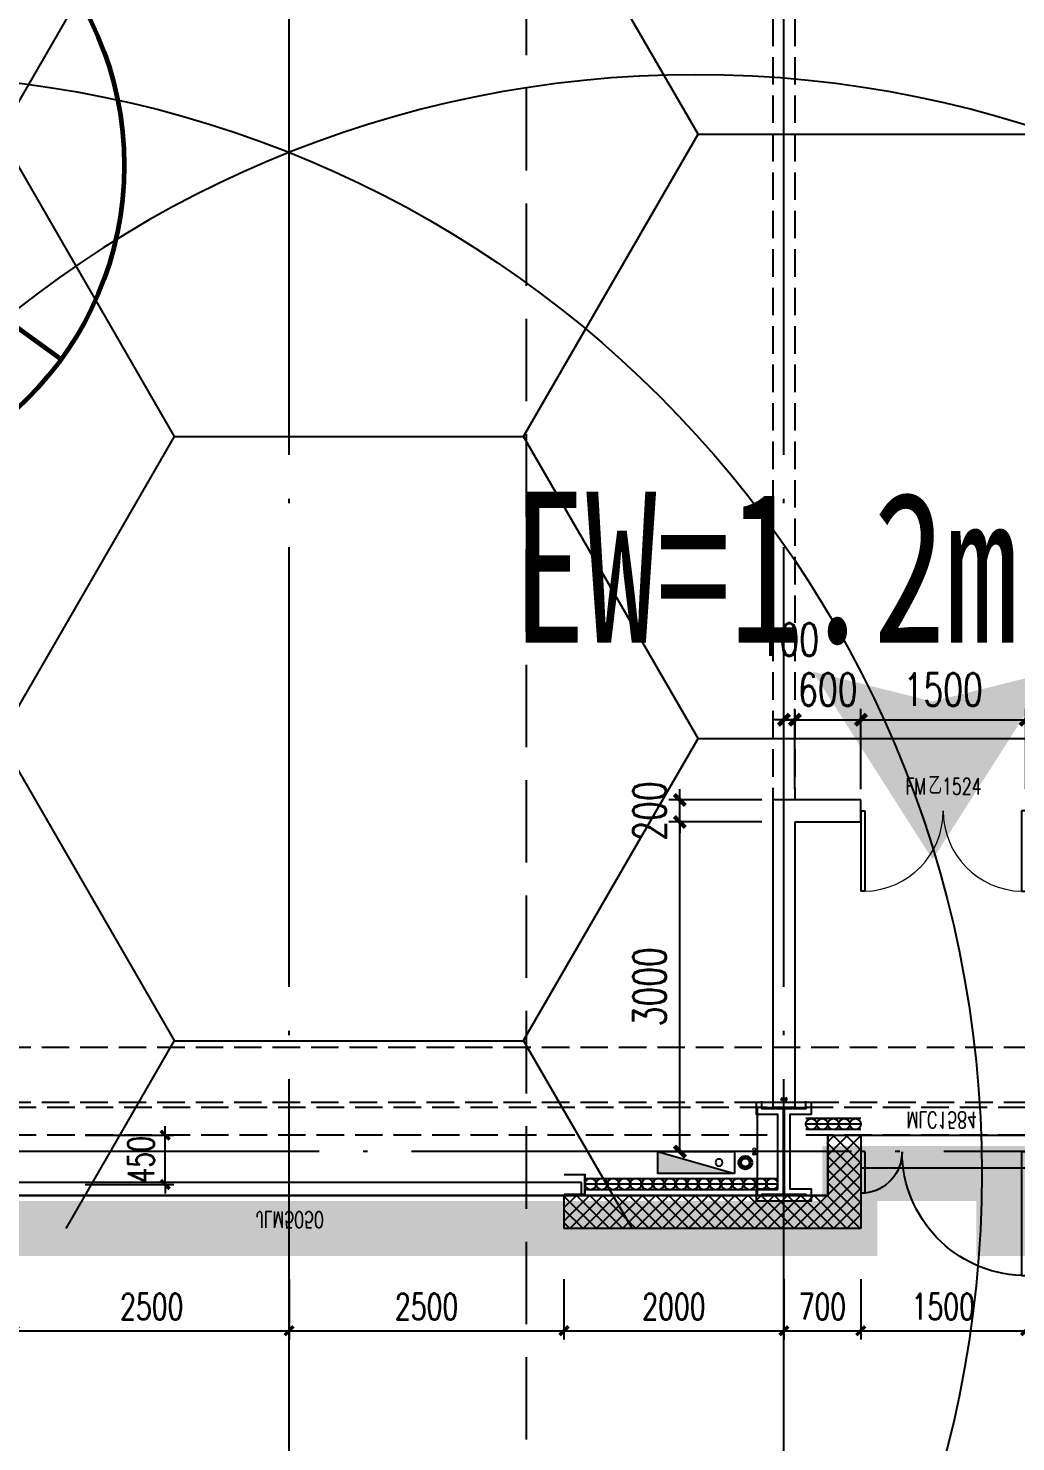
# Model space of a CAD drawing. Extents: x -821772 to -21949, y 506164 to 1049594.
# Drawn here: x -153727 to -144745, y 546279 to 559144 of the extents above; entities that cross this region are included whole.
import ezdxf
from ezdxf.xclip import XClip

# ---------------------------------------------------------------- set-up
doc = ezdxf.new("R2010")
doc.units = 0
doc.header["$LTSCALE"] = 1000
doc.header["$MEASUREMENT"] = 0
doc.header["$XCLIPFRAME"] = 2
for name, pattern in [('10平面20250807_t3$0$10平面$0$DASH', [0.35, 0.25, -0.1]), ('10平面20250807_t3$0$DASH', [0.35, 0.25, -0.1]), ('10平面20250807_t3$0$DOTE', [2.42, 2, -0.2, 0.02, -0.2]), ('DASH', [0.35, 0.25, -0.1])]:
    doc.linetypes.add(name, pattern=pattern)
doc.layers.get('Defpoints').update_dxf_attribs({"color": 210})
doc.layers.add('1-防火分区线', color=201, linetype='DASH', lineweight=50)
doc.layers.add('10平面20250807_t3$0$LG-ZF消防', color=1, linetype='Continuous', lineweight=60)
for name, color, linetype in [('10平面20250807_t3$0$10平面$0$WINDOW', 8, 'Continuous'), ('10平面20250807_t3$0$10平面$0$WINDOW_TEXT', 8, 'Continuous'), ('10平面20250807_t3$0$A-AXIS-DOTE', 8, '10平面20250807_t3$0$DOTE'), ('10平面20250807_t3$0$A-AXIS-DP', 8, 'Continuous'), ('10平面20250807_t3$0$A-HATCH-2', 8, 'Continuous'), ('10平面20250807_t3$0$A-HRAIL', 8, 'Continuous'), ('10平面20250807_t3$0$A-LIN-V', 8, 'Continuous'), ('10平面20250807_t3$0$A-SFCE', 8, 'Continuous'), ('10平面20250807_t3$0$A-WINDOW', 8, 'Continuous'), ('10平面20250807_t3$0$AS-COLN', 8, 'Continuous'), ('10平面20250807_t3$0$AS-WALL', 8, 'Continuous'), ('10平面20250807_t3$0$AS-结构边线层', 8, 'Continuous'), ('10平面20250807_t3$0$DIM_SYMB', 8, 'Continuous'), ('10平面20250807_t3$0$DOOR_FIRE_TEXT', 8, 'Continuous'), ('10平面20250807_t3$0$PUB_HATCH', 8, 'Continuous'), ('10平面20250807_t3$0$SB_ZF消火栓', 10, 'Continuous'), ('10平面20250807_t3$0$SB_ZF消火栓M', 10, 'Continuous'), ('PUB_HATCH', 8, 'Continuous'), ('SPACE', 7, 'Continuous'), ('指示', 1, 'Continuous')]:
    doc.layers.add(name, color=color, linetype=linetype)
doc.layers.add('10平面20250807_t3$0$A-加建区域', color=8, linetype='Continuous', plot=False)
doc.styles.add('10平面20250807_t3$0$10平面$0$_TCH_WINDOW', font='SIMPLEX', dxfattribs={"height": 3.5, "bigfont": 'GBCBIG'})
doc.styles.add('10平面20250807_t3$0$_TCH_DIM_T3', font='SIMPLEX', dxfattribs={"width": 0.705882, "bigfont": 'GBCBIG'})
doc.styles.add('10平面20250807_t3$0$_TCH_WINDOW', font='SIMPLEX', dxfattribs={"height": 3.5, "bigfont": 'GBCBIG'})
doc.styles.add('黑体', font='simhei.ttf', dxfattribs={"width": 0.7})
doc.dimstyles.new('10平面20250807_t3$0$_TCH_ARCH&&10', dxfattribs={"dimtxt": 29.75, "dimasz": 10, "dimexe": 10, "dimexo": 10, "dimgap": 12.625, "dimtad": 1, "dimdec": 0, "dimzin": 0, "dimdsep": 46, "dimtxsty": '10平面20250807_t3$0$_TCH_DIM_T3', "dimblk": '10平面20250807_t3$0$_ArchTick', "dimcen": 0.09, "dimclrt": 7, "dimazin": 2, "dimtfac": 1, "dimtdec": 0, "dimtix": 1, "dimtmove": 2, "dimatfit": 3, "dimfxl": 0, "dimtolj": 1, "dimtzin": 0, "dimarcsym": 0})
doc.dimstyles.new('10平面20250807_t3$0$_TCH_ARCH&&100', dxfattribs={"dimtxt": 297.5, "dimasz": 100, "dimexe": 100, "dimexo": 100, "dimgap": 126.25, "dimtad": 1, "dimdec": 0, "dimzin": 0, "dimdsep": 46, "dimtxsty": '10平面20250807_t3$0$_TCH_DIM_T3', "dimblk": '10平面20250807_t3$0$_ArchTick', "dimcen": 0.09, "dimclrt": 7, "dimazin": 2, "dimtfac": 1, "dimtdec": 0, "dimtix": 1, "dimtmove": 2, "dimatfit": 3, "dimfxl": 0, "dimtolj": 1, "dimtzin": 0, "dimarcsym": 0})
doc.dimstyles.new('10平面20250807_t3$0$_TCH_ARCH&&80', dxfattribs={"dimtxt": 238, "dimasz": 80, "dimexe": 80, "dimexo": 80, "dimgap": 101, "dimtad": 1, "dimdec": 0, "dimzin": 0, "dimdsep": 46, "dimtxsty": '10平面20250807_t3$0$_TCH_DIM_T3', "dimblk": '10平面20250807_t3$0$_ArchTick', "dimcen": 0.09, "dimclrt": 7, "dimazin": 2, "dimtfac": 1, "dimtdec": 0, "dimtix": 1, "dimtmove": 2, "dimatfit": 3, "dimfxl": 0, "dimtolj": 1, "dimtzin": 0, "dimarcsym": 0})
pattern_1 = [(45, (60, 0), (-60.000061, 60.000061), []), (135, (60, 0), (-60.000061, -60.000061), [])]

# ---------------------------------------------------------------- blocks, each defined once
blk = doc.blocks.new('指示')
at = {"layer": '指示'}
blk.add_hatch(color=8, dxfattribs=at).paths.add_polyline_path([(-248568, -61667), (-245540, -56919), (-242513, -61667), (-245540, -60909)])
at = {"layer": '指示', "color": 240, "const_width": 200}
blk.add_lwpolyline([(-248568, -61667), (-245540, -56919), (-242513, -61667), (-245540, -60909)], close=True, dxfattribs=at)
blk = doc.blocks.new('10平面20250807_t3$0$dote')
at = {"layer": '10平面20250807_t3$0$A-AXIS-DOTE', "ltscale": 2}
for p, q in [((69382.2, -264080), (69382.2, -167560.7)), ((73882.2, -264080), (73882.2, -167560.7)), ((98696.4, -255900), (-97273.6, -255900))]:
    blk.add_line(p, q, dxfattribs=at)
at = {"layer": '10平面20250807_t3$0$DIM_SYMB', "linetype": '10平面20250807_t3$0$DASH', "ltscale": 3}
blk.add_lwpolyline([(71542.3, -265870), (71542.3, -177720)], dxfattribs=at)
blk = doc.blocks.new('10平面20250807_t3$0$10平面$0$$DorLib2D$00000126')
at = {"color": 0, "linetype": 'Continuous'}
for p, q in [((-0.532, 0.5), (-0.532, 0.9)), ((0.532, 0.9), (0.532, 0.5))]:
    blk.add_line(p, q, dxfattribs=at)
at = {"color": 0, "linetype": '10平面20250807_t3$0$10平面$0$DASH'}
for p, q in [((-0.532, 0.9), (0.532, 0.9)), ((-0.532, 0.5), (0.532, 0.5))]:
    blk.add_line(p, q, dxfattribs=at)
blk = doc.blocks.new('10平面20250807_t3$0$DOOR2DLIB$SYSLIB$00000123')
at = {"color": 0}
for p, q in [((0.475, -0.0014), (0.475, 0.7521)), ((0.475, 0.7521), (0.5, 0.7521)), ((0.5, -0.0014), (0.5, 0.7521)), ((-0.5, 0), (-0.5, 0.252)), ((-0.475, 0.252), (-0.5, 0.252)), ((-0.475, 0), (-0.475, 0.252)), ((-0.475, 0), (-0.5, 0)), ((0.475, -0.0014), (0.5, -0.0014))]:
    blk.add_line(p, q, dxfattribs=at)
for centre, radius, start, end in [((0.5046, -0.0019), 0.7546, 92.24927, 179.72377), ((-0.5008, 0.0026), 0.2508, 359.78987, 84.09744)]:
    blk.add_arc(centre, radius, start, end, dxfattribs=at)
blk = doc.blocks.new('10平面20250807_t3$0$42343243')
at = {"layer": '10平面20250807_t3$0$PUB_HATCH'}
h = blk.add_hatch(dxfattribs=at)
h.set_pattern_fill('多孔材料', color=256, scale=30, style=0)
h.set_pattern_definition(pattern_1)
h.paths.add_polyline_path([(-146454, 1222870), (-146154, 1223170), (-148854, 1223170), (-148854, 1222870)])
h = blk.add_hatch(dxfattribs=at)
h.set_pattern_fill('多孔材料', color=256, scale=30, style=0)
h.set_pattern_definition(pattern_1)
h.paths.add_polyline_path([(-146454, 1222320), (-146154, 1222620), (-146154, 1223170), (-146454, 1222870)])
h = blk.add_hatch(dxfattribs=at)
h.set_pattern_fill('多孔材料', color=256, scale=30, style=0)
h.set_pattern_definition(pattern_1)
h.paths.add_polyline_path([(-146454, 1222320), (-146154, 1222320), (-146154, 1222620)])
at = {"layer": '10平面20250807_t3$0$10平面$0$WINDOW'}
blk.add_line((-144654, 1222620), (-146154, 1222620), dxfattribs=at)
at = {"layer": '10平面20250807_t3$0$AS-WALL'}
for p, q in [((-146154, 1223170), (-148854, 1223170)), ((-148854, 1222870), (-148854, 1223170)), ((-146154, 1222620), (-146154, 1223170)), ((-146454, 1222870), (-148854, 1222870)), ((-146454, 1222320), (-146454, 1222870)), ((-146154, 1222320), (-146154, 1222620)), ((-146454, 1222320), (-146154, 1222320))]:
    blk.add_line(p, q, dxfattribs=at)
at = {"layer": '10平面20250807_t3$0$10平面$0$WINDOW'}
ref = blk.add_blockref('10平面20250807_t3$0$DOOR2DLIB$SYSLIB$00000123', (-145404, 1222470), dxfattribs=dict(at, xscale=-1500, yscale=-1500, zscale=300, rotation=179.9999999999555))
ref.add_attrib('A', 'MLC1584', (-145737, 1222108), dxfattribs={"layer": '10平面20250807_t3$0$10平面$0$WINDOW_TEXT', "ltscale": 500, "height": 148.8, "rotation": 360, "style": '10平面20250807_t3$0$10平面$0$_TCH_WINDOW', "width": 0.705882})
ref = blk.add_blockref('10平面20250807_t3$0$10平面$0$$DorLib2D$00000126', (-151354, 1223020), dxfattribs=dict(at, xscale=5000, yscale=300, zscale=300, rotation=180))
ref.add_attrib('A', 'JLM5050', (-151655, 1223016), dxfattribs={"layer": '10平面20250807_t3$0$10平面$0$WINDOW_TEXT', "ltscale": 500, "height": 148.8, "style": '10平面20250807_t3$0$10平面$0$_TCH_WINDOW', "width": 0.705882})
blk = doc.blocks.new('10平面20250807_t3$0$43243')
at = {"layer": '10平面20250807_t3$0$AS-结构边线层'}
blk.add_lwpolyline([(-155994, 548520), (-146454, 548520), (-146454, 549070), (-144354, 549070), (-144354, 548520), (-128354, 548520), (-128354, 548810), (-128054, 548810), (-128054, 561350), (-131054, 561350), (-131054, 565490), (-128054, 565490), (-128054, 594490), (-131055, 594490), (-131055, 601390), (-128054, 601390), (-128054, 621120), (-128354, 621120), (-144354, 621120), (-144354, 620570), (-146454, 620570), (-146454, 621120), (-155994, 621120)], dxfattribs=at)
blk = doc.blocks.new('10平面20250807_t3$0$_ArchTick')
at = {"color": 0, "linetype": 'ByBlock', "const_width": 0.4}
blk.add_lwpolyline([(-0.5, -0.5), (0.5, 0.5)], dxfattribs=at)
blk = doc.blocks.new('*D10478')
at = {"layer": '10平面20250807_t3$0$A-AXIS-DP', "color": 0, "lineweight": -2}
for p, q in [((-153210, 549070), (-152402, 549070)), ((-152482, 549070), (-152482, 549150)), ((-152482, 548620), (-152482, 549070)), ((-153210, 548620), (-152402, 548620)), ((-152482, 548620), (-152482, 548540))]:
    blk.add_line(p, q, dxfattribs=at)
at = {"layer": 'Defpoints', "color": 0}
for p in [(-153290, 549070), (-152482, 549070), (-153290, 548620)]:
    blk.add_point(p, dxfattribs=at)
at = {"layer": '10平面20250807_t3$0$A-AXIS-DP', "color": 0, "lineweight": -2, "xscale": 80, "yscale": 80, "zscale": 80}
for p, rotation in [((-152482, 549070), 270), ((-152482, 548620), 90)]:
    blk.add_blockref('10平面20250807_t3$0$_ArchTick', p, dxfattribs=dict(at, rotation=rotation))
at = {"layer": '10平面20250807_t3$0$A-AXIS-DP', "color": 7, "insert": (-152702, 548845), "char_height": 238, "attachment_point": 5, "rotation": 90, "style": '10平面20250807_t3$0$_TCH_DIM_T3'}
blk.add_mtext('\\A1;450', dxfattribs=at)
blk = doc.blocks.new('10平面20250807_t3$0$4324324')
at = {"layer": '10平面20250807_t3$0$A-HATCH-2', "linetype": '10平面20250807_t3$0$DASH'}
for p, q in [((-312854.2, 549870), (-138054.2, 549870)), ((-312854.2, 549370), (-138054.2, 549370))]:
    blk.add_line(p, q, dxfattribs=at)
blk = doc.blocks.new('10平面20250807_t3$0$w4324324')
at = {"layer": '10平面20250807_t3$0$A-HATCH-2', "lineweight": 60}
for q in [(-1694760, 686605), (-1697614, 684532), (-1691907, 684532), (-1696524, 681178), (-1692997, 681178)]:
    blk.add_line((-1694760, 683605), q, dxfattribs=at)
blk.add_circle((-1694760, 683605), 3000, dxfattribs=at)
blk = doc.blocks.new('10平面20250807_t3$0$342343')
at = {"layer": '10平面20250807_t3$0$A-LIN-V'}
blk.add_blockref('10平面20250807_t3$0$w4324324', (1030710, -44444), dxfattribs=at)
blk = doc.blocks.new('*D10492')
at = {"layer": '10平面20250807_t3$0$A-AXIS-DP', "color": 0, "lineweight": -2}
for p, q in [((-165054, 621030), (-165054, 621079)), ((-165054, 621069), (-164654, 621069)), ((-164654, 621030), (-164654, 621079))]:
    blk.add_line(p, q, dxfattribs=at)
at = {"layer": 'Defpoints', "color": 0}
for p in [(-165054, 621020), (-164654, 621069), (-164654, 621020)]:
    blk.add_point(p, dxfattribs=at)
at = {"layer": '10平面20250807_t3$0$A-AXIS-DP', "color": 0, "lineweight": -2, "xscale": 10, "yscale": 10, "zscale": 10, "rotation": 180}
blk.add_blockref('10平面20250807_t3$0$_ArchTick', (-165054, 621069), dxfattribs=at)
at = {"layer": '10平面20250807_t3$0$A-AXIS-DP', "color": 0, "lineweight": -2, "xscale": 10, "yscale": 10, "zscale": 10}
blk.add_blockref('10平面20250807_t3$0$_ArchTick', (-164654, 621069), dxfattribs=at)
at = {"layer": '10平面20250807_t3$0$A-AXIS-DP', "color": 7, "insert": (-164854, 621096), "char_height": 29.8, "attachment_point": 5, "style": '10平面20250807_t3$0$_TCH_DIM_T3'}
blk.add_mtext('\\A1;400', dxfattribs=at)
blk = doc.blocks.new('*D10493')
at = {"layer": '10平面20250807_t3$0$A-AXIS-DP', "color": 0, "lineweight": -2}
for p, q in [((-165064, 621020), (-165105, 621020)), ((-165095, 620220), (-165095, 621020)), ((-165064, 620220), (-165105, 620220))]:
    blk.add_line(p, q, dxfattribs=at)
at = {"layer": 'Defpoints', "color": 0}
for p in [(-165095, 621020), (-165054, 621020), (-165054, 620220)]:
    blk.add_point(p, dxfattribs=at)
at = {"layer": '10平面20250807_t3$0$A-AXIS-DP', "color": 0, "lineweight": -2, "xscale": 10, "yscale": 10, "zscale": 10}
for p, rotation in [((-165095, 621020), 90), ((-165095, 620220), 270)]:
    blk.add_blockref('10平面20250807_t3$0$_ArchTick', p, dxfattribs=dict(at, rotation=rotation))
at = {"layer": '10平面20250807_t3$0$A-AXIS-DP', "color": 7, "insert": (-165123, 620620), "char_height": 29.8, "attachment_point": 5, "rotation": 90, "style": '10平面20250807_t3$0$_TCH_DIM_T3'}
blk.add_mtext('\\A1;800', dxfattribs=at)
blk = doc.blocks.new('10平面20250807_t3$0$$DorLib2D$00000002')
for p, q in [((-0.5, 0), (-0.5, 0.4875)), ((-0.475, 0.4875), (-0.5, 0.4875)), ((-0.475, 0), (-0.475, 0.4875)), ((0.475, 0), (0.475, 0.4875)), ((0.475, 0.4875), (0.5, 0.4875)), ((0.5, 0), (0.5, 0.4875)), ((-0.5, 0), (-0.475, 0)), ((0.5, 0), (0.475, 0))]:
    blk.add_line(p, q)
at = {"lineweight": 13}
for centre, start, end in [((-0.4875, 0), 0, 88.53072), ((0.4875, 0), 91.46928, 180)]:
    blk.add_arc(centre, 0.4875, start, end, dxfattribs=at)
blk = doc.blocks.new('*D11054')
at = {"layer": '10平面20250807_t3$0$A-加建区域', "color": 0, "lineweight": -2}
for p, q in [((-146854, 552220), (-146854, 552950)), ((-146754, 552220), (-146754, 552950)), ((-146854, 552850), (-146954, 552850)), ((-146854, 552850), (-146754, 552850)), ((-146754, 552850), (-146654, 552850))]:
    blk.add_line(p, q, dxfattribs=at)
at = {"layer": 'Defpoints', "color": 0}
for p in [(-146754, 552850), (-146854, 552120), (-146754, 552120)]:
    blk.add_point(p, dxfattribs=at)
at = {"layer": '10平面20250807_t3$0$A-加建区域', "color": 0, "lineweight": -2, "xscale": 100, "yscale": 100, "zscale": 100}
blk.add_blockref('10平面20250807_t3$0$_ArchTick', (-146854, 552850), dxfattribs=at)
at = {"layer": '10平面20250807_t3$0$A-加建区域', "color": 0, "lineweight": -2, "xscale": 100, "yscale": 100, "zscale": 100, "rotation": 180}
blk.add_blockref('10平面20250807_t3$0$_ArchTick', (-146754, 552850), dxfattribs=at)
at = {"layer": '10平面20250807_t3$0$A-加建区域', "color": 7, "insert": (-146804, 553580), "char_height": 297.5, "attachment_point": 5, "style": '10平面20250807_t3$0$_TCH_DIM_T3'}
blk.add_mtext('\\A1;100', dxfattribs=at)
blk = doc.blocks.new('*D11055')
at = {"layer": '10平面20250807_t3$0$A-加建区域', "color": 0, "lineweight": -2}
for p, q in [((-146754, 552220), (-146754, 552950)), ((-146154, 552220), (-146154, 552950)), ((-146754, 552850), (-146854, 552850)), ((-146754, 552850), (-146154, 552850)), ((-146154, 552850), (-146054, 552850))]:
    blk.add_line(p, q, dxfattribs=at)
at = {"layer": 'Defpoints', "color": 0}
for p in [(-146154, 552850), (-146754, 552120), (-146154, 552120)]:
    blk.add_point(p, dxfattribs=at)
at = {"layer": '10平面20250807_t3$0$A-加建区域', "color": 0, "lineweight": -2, "xscale": 100, "yscale": 100, "zscale": 100}
blk.add_blockref('10平面20250807_t3$0$_ArchTick', (-146754, 552850), dxfattribs=at)
at = {"layer": '10平面20250807_t3$0$A-加建区域', "color": 0, "lineweight": -2, "xscale": 100, "yscale": 100, "zscale": 100, "rotation": 180}
blk.add_blockref('10平面20250807_t3$0$_ArchTick', (-146154, 552850), dxfattribs=at)
at = {"layer": '10平面20250807_t3$0$A-加建区域', "color": 7, "insert": (-146454, 553125), "char_height": 297.5, "attachment_point": 5, "style": '10平面20250807_t3$0$_TCH_DIM_T3'}
blk.add_mtext('\\A1;600', dxfattribs=at)
blk = doc.blocks.new('*D11056')
at = {"layer": '10平面20250807_t3$0$A-加建区域', "color": 0, "lineweight": -2}
for p, q in [((-146154, 552220), (-146154, 552950)), ((-144654, 552220), (-144654, 552950)), ((-146154, 552850), (-144654, 552850))]:
    blk.add_line(p, q, dxfattribs=at)
at = {"layer": 'Defpoints', "color": 0}
for p in [(-144654, 552850), (-146154, 552120), (-144654, 552120)]:
    blk.add_point(p, dxfattribs=at)
at = {"layer": '10平面20250807_t3$0$A-加建区域', "color": 0, "lineweight": -2, "xscale": 100, "yscale": 100, "zscale": 100, "rotation": 180}
blk.add_blockref('10平面20250807_t3$0$_ArchTick', (-146154, 552850), dxfattribs=at)
at = {"layer": '10平面20250807_t3$0$A-加建区域', "color": 0, "lineweight": -2, "xscale": 100, "yscale": 100, "zscale": 100}
blk.add_blockref('10平面20250807_t3$0$_ArchTick', (-144654, 552850), dxfattribs=at)
at = {"layer": '10平面20250807_t3$0$A-加建区域', "color": 7, "insert": (-145404, 553125), "char_height": 297.5, "attachment_point": 5, "style": '10平面20250807_t3$0$_TCH_DIM_T3'}
blk.add_mtext('\\A1;1500', dxfattribs=at)
blk = doc.blocks.new('*D11060')
at = {"layer": '10平面20250807_t3$0$A-加建区域', "color": 0, "lineweight": -2}
for p, q in [((-147054, 551920), (-147900, 551920)), ((-147800, 548920), (-147800, 551920)), ((-147054, 548920), (-147900, 548920))]:
    blk.add_line(p, q, dxfattribs=at)
at = {"layer": 'Defpoints', "color": 0}
for p in [(-147800, 551920), (-146954, 551920), (-146954, 548920)]:
    blk.add_point(p, dxfattribs=at)
at = {"layer": '10平面20250807_t3$0$A-加建区域', "color": 0, "lineweight": -2, "xscale": 100, "yscale": 100, "zscale": 100}
for p, rotation in [((-147800, 551920), 90), ((-147800, 548920), 270)]:
    blk.add_blockref('10平面20250807_t3$0$_ArchTick', p, dxfattribs=dict(at, rotation=rotation))
at = {"layer": '10平面20250807_t3$0$A-加建区域', "color": 7, "insert": (-148075, 550420), "char_height": 297.5, "attachment_point": 5, "rotation": 90, "style": '10平面20250807_t3$0$_TCH_DIM_T3'}
blk.add_mtext('\\A1;3000', dxfattribs=at)
blk = doc.blocks.new('*D11061')
at = {"layer": '10平面20250807_t3$0$A-加建区域', "color": 0, "lineweight": -2}
for p, q in [((-147800, 552120), (-147800, 552220)), ((-147054, 552120), (-147900, 552120)), ((-147800, 551920), (-147800, 552120)), ((-147054, 551920), (-147900, 551920)), ((-147800, 551920), (-147800, 551820))]:
    blk.add_line(p, q, dxfattribs=at)
at = {"layer": 'Defpoints', "color": 0}
for p in [(-147800, 552120), (-146954, 552120), (-146954, 551920)]:
    blk.add_point(p, dxfattribs=at)
at = {"layer": '10平面20250807_t3$0$A-加建区域', "color": 0, "lineweight": -2, "xscale": 100, "yscale": 100, "zscale": 100}
for p, rotation in [((-147800, 552120), 270), ((-147800, 551920), 90)]:
    blk.add_blockref('10平面20250807_t3$0$_ArchTick', p, dxfattribs=dict(at, rotation=rotation))
at = {"layer": '10平面20250807_t3$0$A-加建区域', "color": 7, "insert": (-148075, 552020), "char_height": 297.5, "attachment_point": 5, "rotation": 90, "style": '10平面20250807_t3$0$_TCH_DIM_T3'}
blk.add_mtext('\\A1;200', dxfattribs=at)
blk = doc.blocks.new('10平面20250807_t3$0$3333')
at = {"layer": '10平面20250807_t3$0$A-SFCE', "const_width": 20}
blk.add_lwpolyline([(-227064, 766320), (-227064, 766510), (-227244, 766510), (-227244, 766320)], dxfattribs=at)
blk = doc.blocks.new('10平面20250807_t3$0$99平面图例外参$0$$LinePat$圆环')
for points in [[(0, 150), (300, 150)], [(0, 0), (300, 0)], [(0, -150), (300, -150)]]:
    blk.add_lwpolyline(points)
at = {"color": 0}
blk.add_circle((150, 0), 150, dxfattribs=at)
blk = doc.blocks.new('10平面20250807_t3$0$34242343243')
at = {"layer": '10平面20250807_t3$0$A-HRAIL', "yscale": 0.3333333333333333, "zscale": 0.3333333333333333}
for p, xscale, rotation in [((-146554, 549170), 0.333332789980787, 180), ((-146454, 549170), 0.333332789980787, 180), ((-146354, 549170), 0.333332789980787, 180), ((-146254, 549170), 0.333332789980787, 180), ((-146154, 549170), 0.333332789980787, 180), ((-148665, 548626), -0.3444734679294839, 179.999999999795), ((-148562, 548626), -0.3444734679294839, 179.999999999795), ((-148458, 548626), -0.3444734679294839, 179.999999999795), ((-148355, 548626), -0.3444734679294839, 179.999999999795), ((-148252, 548626), -0.3444734679294839, 179.999999999795), ((-148148, 548626), -0.3444734679294839, 179.999999999795), ((-148045, 548626), -0.3444734679294839, 179.999999999795), ((-147942, 548626), -0.3444734679294839, 179.999999999795), ((-147838, 548626), -0.3444734679294839, 179.999999999795), ((-147735, 548626), -0.3444734679294839, 179.999999999795), ((-147632, 548626), -0.3444734679294839, 179.999999999795), ((-147528, 548626), -0.3444734679294839, 179.999999999795), ((-147425, 548626), -0.3444734679294839, 179.999999999795), ((-147322, 548626), -0.3444734679294839, 179.999999999795), ((-147218, 548626), -0.3444734679294839, 179.999999999795), ((-147115, 548626), -0.3444734679294839, 179.999999999795), ((-147012, 548626), -0.3444734679294839, 179.999999999795)]:
    blk.add_blockref('10平面20250807_t3$0$99平面图例外参$0$$LinePat$圆环', p, dxfattribs=dict(at, xscale=xscale, rotation=rotation))
at = {"layer": '10平面20250807_t3$0$A-SFCE', "rotation": 270}
blk.add_blockref('10平面20250807_t3$0$3333', (-915175, 321466), dxfattribs=at)
blk = doc.blocks.new('10平面20250807_t3$0$A$C5D961328')
at = {"layer": '10平面20250807_t3$0$SB_ZF消火栓'}
blk.add_hatch(color=256, dxfattribs=at).paths.add_polyline_path([(0, 40), (700, 40), (700, 240)])
at = {"layer": '10平面20250807_t3$0$A-LIN-V', "ltscale": 500}
blk.add_circle((350, 40), 10001, dxfattribs=at)
at = {"layer": '10平面20250807_t3$0$SB_ZF消火栓'}
for p, q in [((700, 240), (0, 240)), ((0, 240), (0, 40)), ((700, 240), (0, 40)), ((700, 240), (700, 40)), ((0, 40), (700, 40))]:
    blk.add_line(p, q, dxfattribs=at)
at = {"layer": '10平面20250807_t3$0$SB_ZF消火栓', "color": 1}
blk.add_circle((140, 140), 32.5, dxfattribs=at)
blk = doc.blocks.new('10平面20250807_t3$0$we42342343234')
at = {"layer": '10平面20250807_t3$0$LG-ZF消防'}
blk.add_circle((-147204, 548820), 50, dxfattribs=at)
at = {"layer": '10平面20250807_t3$0$SB_ZF消火栓M', "rotation": 90}
blk.add_blockref('10平面20250807_t3$0$A$C5D961328', (-138064, 566620), dxfattribs=at)
at = {"layer": '10平面20250807_t3$0$SB_ZF消火栓M'}
blk.add_blockref('10平面20250807_t3$0$A$C5D961328', (-155404, 548680), dxfattribs=at)
at = {"layer": '10平面20250807_t3$0$SB_ZF消火栓M', "xscale": -1}
blk.add_blockref('10平面20250807_t3$0$A$C5D961328', (-147304, 548680), dxfattribs=at)
blk = doc.blocks.new('10平面20250807_t3$0$234243242332')
at = {"layer": '10平面20250807_t3$0$SB_ZF消火栓'}
blk.add_blockref('10平面20250807_t3$0$we42342343234', (0, 0), dxfattribs=at)
blk = doc.blocks.new('*D12150')
at = {"layer": '10平面20250807_t3$0$A-AXIS-DP', "color": 0, "lineweight": -2}
for p, q in [((-153854, 547760), (-153854, 547210)), ((-151354, 547760), (-151354, 547210)), ((-153854, 547290), (-151354, 547290))]:
    blk.add_line(p, q, dxfattribs=at)
at = {"layer": 'Defpoints', "color": 0}
for p in [(-153854, 547840), (-151354, 547840), (-151354, 547290)]:
    blk.add_point(p, dxfattribs=at)
at = {"layer": '10平面20250807_t3$0$A-AXIS-DP', "color": 0, "lineweight": -2, "xscale": 80, "yscale": 80, "zscale": 80, "rotation": 180}
blk.add_blockref('10平面20250807_t3$0$_ArchTick', (-153854, 547290), dxfattribs=at)
at = {"layer": '10平面20250807_t3$0$A-AXIS-DP', "color": 0, "lineweight": -2, "xscale": 80, "yscale": 80, "zscale": 80}
blk.add_blockref('10平面20250807_t3$0$_ArchTick', (-151354, 547290), dxfattribs=at)
at = {"layer": '10平面20250807_t3$0$A-AXIS-DP', "color": 7, "insert": (-152604, 547510), "char_height": 238, "attachment_point": 5, "style": '10平面20250807_t3$0$_TCH_DIM_T3'}
blk.add_mtext('\\A1;2500', dxfattribs=at)
blk = doc.blocks.new('*D12151')
at = {"layer": '10平面20250807_t3$0$A-AXIS-DP', "color": 0, "lineweight": -2}
for p, q in [((-151354, 547760), (-151354, 547210)), ((-148854, 547760), (-148854, 547210)), ((-151354, 547290), (-148854, 547290))]:
    blk.add_line(p, q, dxfattribs=at)
at = {"layer": 'Defpoints', "color": 0}
for p in [(-151354, 547840), (-148854, 547840), (-148854, 547290)]:
    blk.add_point(p, dxfattribs=at)
at = {"layer": '10平面20250807_t3$0$A-AXIS-DP', "color": 0, "lineweight": -2, "xscale": 80, "yscale": 80, "zscale": 80, "rotation": 180}
blk.add_blockref('10平面20250807_t3$0$_ArchTick', (-151354, 547290), dxfattribs=at)
at = {"layer": '10平面20250807_t3$0$A-AXIS-DP', "color": 0, "lineweight": -2, "xscale": 80, "yscale": 80, "zscale": 80}
blk.add_blockref('10平面20250807_t3$0$_ArchTick', (-148854, 547290), dxfattribs=at)
at = {"layer": '10平面20250807_t3$0$A-AXIS-DP', "color": 7, "insert": (-150104, 547510), "char_height": 238, "attachment_point": 5, "style": '10平面20250807_t3$0$_TCH_DIM_T3'}
blk.add_mtext('\\A1;2500', dxfattribs=at)
blk = doc.blocks.new('*D12152')
at = {"layer": '10平面20250807_t3$0$A-AXIS-DP', "color": 0, "lineweight": -2}
for p, q in [((-148854, 547760), (-148854, 547210)), ((-146854, 547760), (-146854, 547210)), ((-148854, 547290), (-146854, 547290))]:
    blk.add_line(p, q, dxfattribs=at)
at = {"layer": 'Defpoints', "color": 0}
for p in [(-148854, 547840), (-146854, 547840), (-146854, 547290)]:
    blk.add_point(p, dxfattribs=at)
at = {"layer": '10平面20250807_t3$0$A-AXIS-DP', "color": 0, "lineweight": -2, "xscale": 80, "yscale": 80, "zscale": 80, "rotation": 180}
blk.add_blockref('10平面20250807_t3$0$_ArchTick', (-148854, 547290), dxfattribs=at)
at = {"layer": '10平面20250807_t3$0$A-AXIS-DP', "color": 0, "lineweight": -2, "xscale": 80, "yscale": 80, "zscale": 80}
blk.add_blockref('10平面20250807_t3$0$_ArchTick', (-146854, 547290), dxfattribs=at)
at = {"layer": '10平面20250807_t3$0$A-AXIS-DP', "color": 7, "insert": (-147854, 547510), "char_height": 238, "attachment_point": 5, "style": '10平面20250807_t3$0$_TCH_DIM_T3'}
blk.add_mtext('\\A1;2000', dxfattribs=at)
blk = doc.blocks.new('*D12153')
at = {"layer": '10平面20250807_t3$0$A-AXIS-DP', "color": 0, "lineweight": -2}
for p, q in [((-146854, 547760), (-146854, 547210)), ((-146154, 547760), (-146154, 547210)), ((-146854, 547290), (-146154, 547290))]:
    blk.add_line(p, q, dxfattribs=at)
at = {"layer": 'Defpoints', "color": 0}
for p in [(-146854, 547840), (-146154, 547840), (-146154, 547290)]:
    blk.add_point(p, dxfattribs=at)
at = {"layer": '10平面20250807_t3$0$A-AXIS-DP', "color": 0, "lineweight": -2, "xscale": 80, "yscale": 80, "zscale": 80, "rotation": 180}
blk.add_blockref('10平面20250807_t3$0$_ArchTick', (-146854, 547290), dxfattribs=at)
at = {"layer": '10平面20250807_t3$0$A-AXIS-DP', "color": 0, "lineweight": -2, "xscale": 80, "yscale": 80, "zscale": 80}
blk.add_blockref('10平面20250807_t3$0$_ArchTick', (-146154, 547290), dxfattribs=at)
at = {"layer": '10平面20250807_t3$0$A-AXIS-DP', "color": 7, "insert": (-146504, 547510), "char_height": 238, "attachment_point": 5, "style": '10平面20250807_t3$0$_TCH_DIM_T3'}
blk.add_mtext('\\A1;700', dxfattribs=at)
blk = doc.blocks.new('*D12154')
at = {"layer": '10平面20250807_t3$0$A-AXIS-DP', "color": 0, "lineweight": -2}
for p, q in [((-146154, 547760), (-146154, 547210)), ((-144654, 547760), (-144654, 547210)), ((-146154, 547290), (-144654, 547290))]:
    blk.add_line(p, q, dxfattribs=at)
at = {"layer": 'Defpoints', "color": 0}
for p in [(-146154, 547840), (-144654, 547840), (-144654, 547290)]:
    blk.add_point(p, dxfattribs=at)
at = {"layer": '10平面20250807_t3$0$A-AXIS-DP', "color": 0, "lineweight": -2, "xscale": 80, "yscale": 80, "zscale": 80, "rotation": 180}
blk.add_blockref('10平面20250807_t3$0$_ArchTick', (-146154, 547290), dxfattribs=at)
at = {"layer": '10平面20250807_t3$0$A-AXIS-DP', "color": 0, "lineweight": -2, "xscale": 80, "yscale": 80, "zscale": 80}
blk.add_blockref('10平面20250807_t3$0$_ArchTick', (-144654, 547290), dxfattribs=at)
at = {"layer": '10平面20250807_t3$0$A-AXIS-DP', "color": 7, "insert": (-145404, 547510), "char_height": 238, "attachment_point": 5, "style": '10平面20250807_t3$0$_TCH_DIM_T3'}
blk.add_mtext('\\A1;1500', dxfattribs=at)
blk = doc.blocks.new('10平面20250807_t3$0$3243243')
at = {"layer": '10平面20250807_t3$0$A-SFCE', "linetype": '10平面20250807_t3$0$DASH'}
for p, q in [((-147004.2, 549320), (-164704.2, 549320)), ((-147004.2, 549070), (-164704.2, 549070))]:
    blk.add_line(p, q, dxfattribs=at)
at = {"layer": '10平面20250807_t3$0$A-SFCE', "color": 2, "linetype": '10平面20250807_t3$0$DASH'}
for p, q in [((-138004.2, 549320), (-146704.2, 549320)), ((-138004.2, 549070), (-146704.2, 549070))]:
    blk.add_line(p, q, dxfattribs=at)
at = {"layer": '10平面20250807_t3$0$A-AXIS-DP', "color": 1}
dim = blk.add_aligned_dim(p1=(-153290, 548620), p2=(-153290, 549070), distance=-808, dimstyle='10平面20250807_t3$0$_TCH_ARCH&&80', dxfattribs=at)
dim.commit()
dim.dimension.update_dxf_attribs({"geometry": '*D10478', "text_midpoint": (-152702, 548845)})
blk = doc.blocks.new('10平面20250807_t3$0$w42343243')
at = {"layer": '10平面20250807_t3$0$A-HATCH-2'}
blk.add_lwpolyline([(-165104.2, 621070), (-164604.2, 621070), (-164604.2, 620958), (-164800.2, 620958), (-164800.2, 620282), (-164604.2, 620282), (-164604.2, 620170), (-165104.2, 620170), (-165104.2, 620282), (-164908.2, 620282), (-164908.2, 620958), (-165104.2, 620958)], close=True, dxfattribs=at)
at = {"layer": '10平面20250807_t3$0$AS-COLN', "color": 3}
blk.add_lwpolyline([(-165054.2, 621020), (-164654.2, 621020), (-164654.2, 621008), (-164850.2, 621008), (-164850.2, 620232), (-164654.2, 620232), (-164654.2, 620220), (-165054.2, 620220), (-165054.2, 620232), (-164858.2, 620232), (-164858.2, 621008), (-165054.2, 621008)], close=True, dxfattribs=at)
at = {"layer": '10平面20250807_t3$0$A-AXIS-DP'}
for p1, p2, distance, picture, middle in [((-165054.2, 621020), (-164654.2, 621020), 48.8, '*D10492', (-164854.2, 621096.2)), ((-165054.2, 620220), (-165054.2, 621020), 41.2, '*D10493', (-165122.9, 620620))]:
    dim = blk.add_aligned_dim(p1=p1, p2=p2, distance=distance, dimstyle='10平面20250807_t3$0$_TCH_ARCH&&10', dxfattribs=at)
    dim.commit()
    dim.dimension.update_dxf_attribs({"geometry": picture, "text_midpoint": middle})
blk = doc.blocks.new('10平面20250807_t3$0$42343')
at = {"layer": '10平面20250807_t3$0$A-WINDOW'}
blk.add_blockref('10平面20250807_t3$0$w42343243', (18000, -71700), dxfattribs=at)
blk = doc.blocks.new('10平面20250807_t3$0$333')
at = {"layer": '10平面20250807_t3$0$A-加建区域', "linetype": '10平面20250807_t3$0$DASH'}
for p, q in [((-146958.2, 584432), (-146954.2, 552120)), ((-146758.2, 584432), (-146754.2, 552120)), ((-146754.2, 552120), (-146954.2, 552120))]:
    blk.add_line(p, q, dxfattribs=at)
at = {"layer": '10平面20250807_t3$0$A-加建区域'}
for p, q in [((-146154.2, 552120), (-146954.2, 552120)), ((-146954.2, 552120), (-146954.2, 549320)), ((-146154.2, 551920), (-146154.2, 552120)), ((-146754.2, 551920), (-146154.2, 551920)), ((-146754.2, 551920), (-146754.2, 549320)), ((-146754.2, 549320), (-146954.2, 549320))]:
    blk.add_line(p, q, dxfattribs=at)
at = {"layer": '10平面20250807_t3$0$A-加建区域', "xscale": -1500, "yscale": -1500, "zscale": 200, "rotation": 6.532780952413937e-08}
blk.add_blockref('10平面20250807_t3$0$$DorLib2D$00000002', (-145404.2, 552020), dxfattribs=at)
at = {"layer": '10平面20250807_t3$0$DOOR_FIRE_TEXT', "style": '10平面20250807_t3$0$_TCH_WINDOW', "width": 0.705882}
for s, p in [('FM', (-145748.1, 552170)), ('1524', (-145415.2, 552170))]:
    blk.add_text(s, height=148.75, rotation=0, dxfattribs=at).set_placement(p)
at = {"layer": '10平面20250807_t3$0$DOOR_FIRE_TEXT', "style": '10平面20250807_t3$0$_TCH_WINDOW'}
blk.add_text('乙', height=168.8, rotation=0, dxfattribs=at).set_placement((-145538.1, 552170))
at = {"layer": '10平面20250807_t3$0$A-加建区域'}
dim = blk.add_linear_dim(base=(-146754.2, 552850), p1=(-146854.2, 552120), p2=(-146754.2, 552120), angle=0, dimstyle='10平面20250807_t3$0$_TCH_ARCH&&100', dxfattribs=at)
dim.commit()
dim.dimension.update_dxf_attribs({"geometry": '*D11054', "text_midpoint": (-146804.2, 553580), "dimtype": 129})
for p1, p2, distance, picture, middle in [((-146754.2, 552120), (-146154.2, 552120), 730, '*D11055', (-146454.2, 553125)), ((-146154.2, 552120), (-144654.2, 552120), 730, '*D11056', (-145404.2, 553125)), ((-146954.2, 551920), (-146954.2, 552120), 845.8, '*D11061', (-148075, 552020)), ((-146954.2, 548920), (-146954.2, 551920), 845.8, '*D11060', (-148075, 550420))]:
    dim = blk.add_aligned_dim(p1=p1, p2=p2, distance=distance, dimstyle='10平面20250807_t3$0$_TCH_ARCH&&100', dxfattribs=at)
    dim.commit()
    dim.dimension.update_dxf_attribs({"geometry": picture, "text_midpoint": middle})
blk = doc.blocks.new('10平面20250807_t3')
at = {"layer": '10平面20250807_t3$0$A-AXIS-DP'}
for name in ['10平面20250807_t3$0$3243243', '10平面20250807_t3$0$333']:
    blk.add_blockref(name, (0, 0), dxfattribs=at)
at = {"layer": '10平面20250807_t3$0$A-LIN-V', "rotation": 90}
blk.add_blockref('10平面20250807_t3$0$342343', (483306.5, 1221945), dxfattribs=at)
at = {"layer": '10平面20250807_t3$0$A-WINDOW'}
for name in ['10平面20250807_t3$0$43243', '10平面20250807_t3$0$42343', '10平面20250807_t3$0$4324324']:
    blk.add_blockref(name, (0, 0), dxfattribs=at)
at = {"layer": '10平面20250807_t3$0$A-WINDOW', "xscale": -1, "rotation": 180}
blk.add_blockref('10平面20250807_t3$0$42343243', (0, 1771390), dxfattribs=at)
at = {"layer": '10平面20250807_t3$0$AS-WALL'}
blk.add_blockref('10平面20250807_t3$0$dote', (-220736.4, 804820), dxfattribs=at)
at = {"layer": '10平面20250807_t3$0$DIM_SYMB'}
blk.add_blockref('10平面20250807_t3$0$34242343243', (0, 0), dxfattribs=at)
at = {"layer": '10平面20250807_t3$0$SB_ZF消火栓', "linetype": 'Continuous'}
blk.add_blockref('10平面20250807_t3$0$234243242332', (0, 0), dxfattribs=at)
at = {"layer": '10平面20250807_t3$0$A-AXIS-DP'}
for p1, p2, picture, middle in [((-153854.2, 547840), (-151354.2, 547840), '*D12150', (-152604.2, 547510)), ((-151354.2, 547840), (-148854.2, 547840), '*D12151', (-150104.2, 547510)), ((-148854.2, 547840), (-146854.2, 547840), '*D12152', (-147854.2, 547510)), ((-146854.2, 547840), (-146154.2, 547840), '*D12153', (-146504.2, 547510)), ((-146154.2, 547840), (-144654.2, 547840), '*D12154', (-145404.2, 547510))]:
    dim = blk.add_aligned_dim(p1=p1, p2=p2, distance=-550, dimstyle='10平面20250807_t3$0$_TCH_ARCH&&80', dxfattribs=at)
    dim.commit()
    dim.dimension.update_dxf_attribs({"geometry": picture, "text_midpoint": middle})

msp = doc.modelspace()

# ---------------------------------------------------------------- block references
at = {"ltscale": 100}
ref = msp.add_blockref('10平面20250807_t3', (0, 0), dxfattribs=at)
XClip(ref).set_block_clipping_path([(-386212.6353242097, 506163.79756496), (-21948.7593967821, 884998.2285294847)])

# ---------------------------------------------------------------- next in the draw order: hatches: boundary and pattern name
at = {"layer": 'PUB_HATCH', "ltscale": 5000}
h = msp.add_hatch(dxfattribs=at)
h.set_pattern_fill('HONEY', color=8, scale=2000)
h.set_pattern_definition([(0, (0, 0), (4762.5, 2749.63), [3175, -6350]), (120, (0, 0), (-4762.499, 2749.631), [3175, -6350]), (60, (0, 0), (0.0006, 5499.261), [-6350, 3175])])
h.paths.add_polyline_path([(-252854.2, 548219.9), (-252854.2, 548720), (-254254.2, 548720), (-254254.2, 548219.9), (-313754.2, 548219.9), (-313754.2, 567383.2), (-296221.3, 621420), (-254254.2, 621420), (-254254.2, 620920), (-252854.2, 620920), (-252854.2, 621420), (-200254.2, 621420), (-200254.2, 620920), (-198854.2, 620920), (-198854.2, 621420), (-146254.2, 621420), (-146254.2, 620920), (-144854.2, 620920), (-144854.2, 621420), (-128054.2, 621420), (-128054.2, 548219.9), (-144854.2, 548219.9), (-144854.2, 548720), (-146254.2, 548720), (-146254.2, 548219.9), (-198854.2, 548219.9), (-198854.2, 548720), (-200254.2, 548720), (-200254.2, 548219.9)])

# ---------------------------------------------------------------- next in the draw order: linework, layer by layer
at = {"layer": '1-防火分区线', "color": 1, "linetype": 'DASH', "ltscale": 5, "const_width": 500}
msp.add_lwpolyline([(-198854.2, 621420), (-146254.2, 621420), (-146254.2, 620920), (-144854.2, 620920), (-144854.2, 621420), (-128054.2, 621420), (-128054.2, 548219.9), (-144854.2, 548219.9), (-144854.2, 548720), (-146254.2, 548720), (-146254.2, 548219.9), (-198854.2, 548219.9)], dxfattribs=at)

# ---------------------------------------------------------------- next in the draw order: block references
at = {"layer": '指示', "xscale": -0.3359999999217689, "yscale": 0.3359999999217689, "zscale": 0.3359999999217689, "rotation": 179.999955524289}
msp.add_blockref('指示', (-62999.3, 532516.2), dxfattribs=at)

# ---------------------------------------------------------------- next in the draw order: texts
at = {"layer": 'SPACE', "style": '黑体', "width": 0.7}
msp.add_text('EW=1.2m', height=1375.11, dxfattribs=at).set_placement((-149313.7, 553550.7))

doc.saveas('drawing.dxf')
